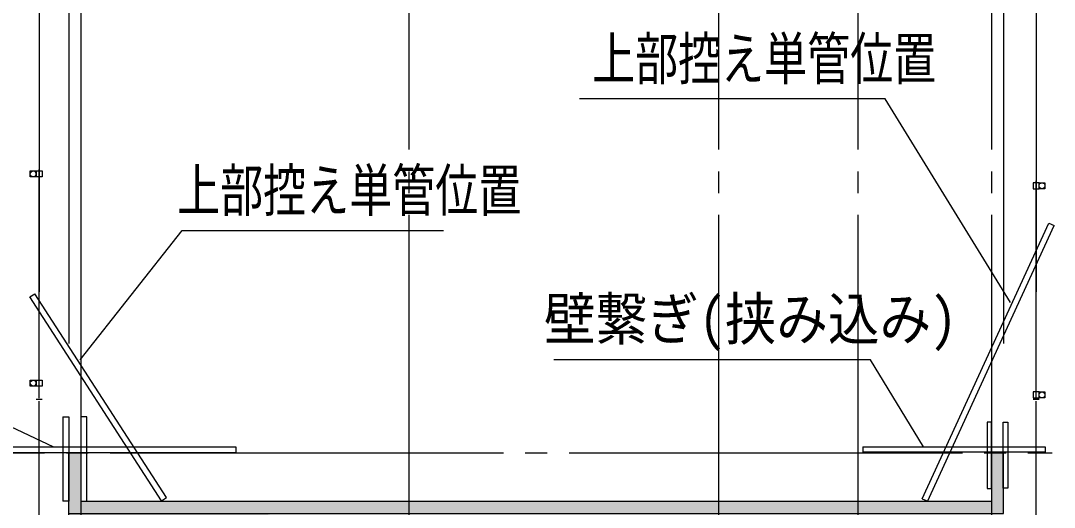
# Model space of a CAD drawing. Units: millimetres, scale not verified. Extents: x -36086 to 36581, y -25429 to 25491.
# Drawn here: x -24953 to -16439, y 8290 to 12303 of the extents above; entities that cross this region are included whole.
import ezdxf
from ezdxf.enums import TextEntityAlignment as Align

# ---------------------------------------------------------------- set-up
doc = ezdxf.new("R2010")
doc.units = ezdxf.units.MM
doc.header["$LTSCALE"] = 180
doc.linetypes.add('LONG_CHAIN', pattern=[21, 18, -1, 1, -1])
for name, color, linetype in [('0-0_基準芯', 7, 'Continuous'), ('0-1_外形線', 4, 'Continuous'), ('0-2_50', 7, 'Continuous'), ('0-4_単管', 5, 'Continuous'), ('0-D_64', 1, 'Continuous')]:
    doc.layers.add(name, color=color, linetype=linetype)
doc.styles.add('ＭＳ ゴシック', font='')
doc.styles.get('ＭＳ ゴシック').set_extended_font_data('MS Gothic')

msp = doc.modelspace()

# ---------------------------------------------------------------- linework, layer by layer
at = {"layer": '0-0_基準芯', "linetype": 'LONG_CHAIN'}
for p, q in [((-21756.5, 18260.5), (-21756.5, -6989.5)), ((-19206.5, 18260.5), (-19206.5, -6989.5)), ((-18056.5, 18260.5), (-18056.5, -6989.5)), ((-16956.5, 18260.5), (-16956.5, -6989.5)), ((-35556.5, 8740.5), (-16456.5, 8740.5))]:
    msp.add_line(p, q, dxfattribs=at)
at = {"layer": '0-0_基準芯'}
for p, q in [((-24556.5, 8740.5), (-24456.5, 8740.5)), ((-16956.5, 8743.2), (-16856.5, 8743.2)), ((-16956.5, 8740.5), (-16856.5, 8740.5))]:
    msp.add_line(p, q, dxfattribs=at)
at = {"layer": '0-0_基準芯', "color": 9}
for points in [[(-24456.5, 8740.5), (-24556.5, 7890.5), (-24556.5, 8740.5)], [(-24556.5, 7890.5), (-24456.5, 8740.5), (-24456.5, 8340.5)], [(-16856.5, 8240.5), (-16956.5, 8740.5), (-16856.5, 8740.5)], [(-16856.5, 8240.5), (-16956.5, 8340.5), (-16956.5, 8740.5)], [(-24556.5, 7890.5), (-24456.5, 8340.5), (-22856.5, 8240.5)], [(-22856.5, 8240.5), (-24456.5, 8340.5), (-16956.5, 8340.5)], [(-22856.5, 8240.5), (-16956.5, 8340.5), (-16856.5, 8240.5)]]:
    msp.add_solid(points, dxfattribs=at)
at = {"layer": '0-1_外形線'}
for p, q in [((-24556.5, 7890.5), (-24556.5, 8740.5)), ((-24456.5, 8740.5), (-24456.5, 8240.5)), ((-16956.5, 8740.5), (-16956.5, 8240.5)), ((-24456.5, 8340.5), (-16956.5, 8340.5))]:
    msp.add_line(p, q, dxfattribs=at)
msp.add_lwpolyline([(-24556.5, 8240.5), (-16856.5, 8240.5), (-16856.5, 8740.5)], dxfattribs=at)
at = {"layer": '0-2_50'}
for p, q in [((-24456.5, 18260.5), (-24456.5, -6989.5)), ((-24801.5, 14378.8), (-24801.5, 10066.5)), ((-24556.5, 14378.8), (-24556.5, 9640.5)), ((-16856.5, 14383), (-16856.5, 9640.5)), ((-16589.5, 14383), (-16589.5, 10066.5))]:
    msp.add_line(p, q, dxfattribs=at)
for points in [[(-16799.1, 9978.5), (-17831.4, 11658.3), (-20351.2, 11658.3)], [(-24463.3, 9506), (-23623.4, 10573.4), (-21471.1, 10573.4)], [(-24679.9, 8784.9), (-26257.2, 9529.7), (-29061.3, 9529.7)], [(-17516.5, 8788.6), (-17953.9, 9506), (-20561.2, 9506)]]:
    msp.add_lwpolyline(points, dxfattribs=at)
at = {"layer": '0-4_単管'}
for p, q in [((-24801.5, 9191.5), (-24801.5, 11076.3)), ((-24801.5, 9191.5), (-24801.5, 11076.3)), ((-24801.5, 9191.5), (-24801.5, 11076.3)), ((-24801.5, 9191.5), (-24801.5, 11076.3)), ((-24801.5, 9191.5), (-24801.5, 11076.3)), ((-24801.5, 9191.5), (-24801.5, 11076.3)), ((-24801.5, 9191.5), (-24801.5, 11076.3)), ((-24801.5, 9191.5), (-24801.5, 11076.3)), ((-16589.5, 9191.5), (-16589.5, 10981.3)), ((-16589.5, 9191.5), (-16589.5, 10981.3)), ((-16589.5, 9191.5), (-16589.5, 10981.3)), ((-16589.5, 9191.5), (-16589.5, 10981.3)), ((-16589.5, 9191.5), (-16589.5, 10981.3)), ((-16589.5, 9191.5), (-16589.5, 10981.3)), ((-16589.5, 9191.5), (-16589.5, 10981.3)), ((-16589.5, 9191.5), (-16589.5, 10981.3)), ((-16589.5, 9191.5), (-16589.5, 10981.3)), ((-16589.5, 9191.5), (-16589.5, 10981.3)), ((-16589.5, 9191.5), (-16589.5, 10981.3)), ((-16589.5, 9191.5), (-16589.5, 10981.3)), ((-16589.5, 10285.6), (-16589.5, 10941.9)), ((-17526.5, 8359.8), (-16483.7, 10632.6)), ((-17482.4, 8339.5), (-16439.1, 10613.3)), ((-16483.7, 10632.6), (-16439.1, 10613.3)), ((-24877.1, 10025.3), (-24836.2, 10051.6)), ((-23792.3, 8345), (-24877.1, 10025.3)), ((-24777.2, 9179), (-24825.8, 9179)), ((-24777.2, 9179), (-24825.8, 9179)), ((-24777.2, 9179), (-24825.8, 9179)), ((-24777.2, 9179), (-24825.8, 9179)), ((-24777.2, 9179), (-24825.8, 9179)), ((-24777.2, 9179), (-24825.8, 9179)), ((-24777.2, 9179), (-24825.8, 9179)), ((-24777.2, 9179), (-24825.8, 9179)), ((-24801.5, 5166.5), (-24801.5, 9166.5)), ((-24801.5, 5166.5), (-24801.5, 9166.5)), ((-24801.5, 5166.5), (-24801.5, 9166.5)), ((-24801.5, 5166.5), (-24801.5, 9166.5)), ((-24801.5, 5166.5), (-24801.5, 9166.5)), ((-24801.5, 5166.5), (-24801.5, 9166.5)), ((-24801.5, 5166.5), (-24801.5, 9166.5)), ((-24801.5, 5166.5), (-24801.5, 9166.5)), ((-16565.2, 9179), (-16613.8, 9179)), ((-16565.2, 9179), (-16613.8, 9179)), ((-16565.2, 9179), (-16613.8, 9179)), ((-16565.2, 9179), (-16613.8, 9179)), ((-16565.2, 9179), (-16613.8, 9179)), ((-16565.2, 9179), (-16613.8, 9179)), ((-16565.2, 9179), (-16613.8, 9179)), ((-16565.2, 9179), (-16613.8, 9179)), ((-16565.2, 9179), (-16613.8, 9179)), ((-16565.2, 9179), (-16613.8, 9179)), ((-16565.2, 9179), (-16613.8, 9179)), ((-16565.2, 9179), (-16613.8, 9179)), ((-16589.5, 5166.5), (-16589.5, 9166.5)), ((-16589.5, 5166.5), (-16589.5, 9166.5)), ((-16589.5, 5166.5), (-16589.5, 9166.5)), ((-16589.5, 5166.5), (-16589.5, 9166.5)), ((-16589.5, 5166.5), (-16589.5, 9166.5)), ((-16589.5, 5166.5), (-16589.5, 9166.5)), ((-16589.5, 5166.5), (-16589.5, 9166.5)), ((-16589.5, 5166.5), (-16589.5, 9166.5)), ((-16589.5, 5166.5), (-16589.5, 9166.5)), ((-16589.5, 5166.5), (-16589.5, 9166.5)), ((-16589.5, 5166.5), (-16589.5, 9166.5)), ((-16589.5, 5166.5), (-16589.5, 9166.5)), ((-17526.5, 8359.8), (-17481.9, 8340.5))]:
    msp.add_line(p, q, dxfattribs=at)
for points in [[(-24874.4, 11063.4), (-24825.8, 11063.4), (-24825.8, 11014.8), (-24874.4, 11014.8)], [(-24874.4, 11063.4), (-24825.8, 11063.4), (-24825.8, 11014.8), (-24874.4, 11014.8)], [(-24874.4, 11063.4), (-24825.8, 11063.4), (-24825.8, 11014.8), (-24874.4, 11014.8)], [(-24825.8, 11064.1), (-24777.2, 11064.1), (-24777.2, 11014.1), (-24825.8, 11014.1)], [(-24825.8, 11064.1), (-24777.2, 11064.1), (-24777.2, 11014.1), (-24825.8, 11014.1)], [(-24825.8, 11064.1), (-24777.2, 11064.1), (-24777.2, 11014.1), (-24825.8, 11014.1)], [(-16565.2, 10966.9), (-16613.8, 10966.9), (-16613.8, 10916.9), (-16565.2, 10916.9)], [(-16565.2, 10966.9), (-16613.8, 10966.9), (-16613.8, 10916.9), (-16565.2, 10916.9)], [(-16565.2, 10966.9), (-16613.8, 10966.9), (-16613.8, 10916.9), (-16565.2, 10916.9)], [(-16565.2, 10966.9), (-16613.8, 10966.9), (-16613.8, 10916.9), (-16565.2, 10916.9)], [(-16565.2, 10966.9), (-16613.8, 10966.9), (-16613.8, 10916.9), (-16565.2, 10916.9)], [(-16565.2, 10966.2), (-16516.6, 10966.2), (-16516.6, 10917.6), (-16565.2, 10917.6)], [(-16565.2, 10966.2), (-16516.6, 10966.2), (-16516.6, 10917.6), (-16565.2, 10917.6)], [(-16565.2, 10966.2), (-16516.6, 10966.2), (-16516.6, 10917.6), (-16565.2, 10917.6)], [(-16565.2, 10966.2), (-16516.6, 10966.2), (-16516.6, 10917.6), (-16565.2, 10917.6)], [(-16565.2, 10966.2), (-16516.6, 10966.2), (-16516.6, 10917.6), (-16565.2, 10917.6)], [(-24874.4, 9338.4), (-24825.8, 9338.4), (-24825.8, 9289.8), (-24874.4, 9289.8)], [(-24874.4, 9338.4), (-24825.8, 9338.4), (-24825.8, 9289.8), (-24874.4, 9289.8)], [(-24874.4, 9338.4), (-24825.8, 9338.4), (-24825.8, 9289.8), (-24874.4, 9289.8)], [(-24825.8, 9339.1), (-24777.2, 9339.1), (-24777.2, 9289.1), (-24825.8, 9289.1)], [(-24825.8, 9339.1), (-24777.2, 9339.1), (-24777.2, 9289.1), (-24825.8, 9289.1)], [(-24825.8, 9339.1), (-24777.2, 9339.1), (-24777.2, 9289.1), (-24825.8, 9289.1)], [(-16565.2, 9241.9), (-16613.8, 9241.9), (-16613.8, 9191.9), (-16565.2, 9191.9)], [(-16565.2, 9241.9), (-16613.8, 9241.9), (-16613.8, 9191.9), (-16565.2, 9191.9)], [(-16565.2, 9241.9), (-16613.8, 9241.9), (-16613.8, 9191.9), (-16565.2, 9191.9)], [(-16565.2, 9241.9), (-16613.8, 9241.9), (-16613.8, 9191.9), (-16565.2, 9191.9)], [(-16565.2, 9241.9), (-16613.8, 9241.9), (-16613.8, 9191.9), (-16565.2, 9191.9)], [(-16565.2, 9241.2), (-16516.6, 9241.2), (-16516.6, 9192.6), (-16565.2, 9192.6)], [(-16565.2, 9241.2), (-16516.6, 9241.2), (-16516.6, 9192.6), (-16565.2, 9192.6)], [(-16565.2, 9241.2), (-16516.6, 9241.2), (-16516.6, 9192.6), (-16565.2, 9192.6)], [(-16565.2, 9241.2), (-16516.6, 9241.2), (-16516.6, 9192.6), (-16565.2, 9192.6)], [(-16565.2, 9241.2), (-16516.6, 9241.2), (-16516.6, 9192.6), (-16565.2, 9192.6)]]:
    msp.add_lwpolyline(points, close=True, dxfattribs=at)
msp.add_lwpolyline([(-23792.3, 8345), (-23751.5, 8371.4), (-24836.2, 10051.6)], dxfattribs=at)
for centre in [(-24850.1, 11039.1), (-24850.1, 11039.1), (-24850.1, 11039.1), (-16540.9, 10941.9), (-16540.9, 10941.9), (-16540.9, 10941.9), (-16540.9, 10941.9), (-16540.9, 10941.9), (-24850.1, 9314.1), (-24850.1, 9314.1), (-24850.1, 9314.1), (-16540.9, 9216.9), (-16540.9, 9216.9), (-16540.9, 9216.9), (-16540.9, 9216.9), (-16540.9, 9216.9)]:
    msp.add_circle(centre, 24.3, dxfattribs=at)
at = {"layer": '0-D_64'}
for p, q in [((-24605.1, 9035.8), (-24605.1, 8340.5)), ((-24605.1, 9035.8), (-24556.5, 9035.8)), ((-24556.5, 9035.8), (-24556.5, 8340.5)), ((-18015.7, 8790), (-16515.7, 8790)), ((-18015.7, 8790), (-18015.7, 8744.5)), ((-16515.7, 8790), (-16515.7, 8744.5)), ((-25181.9, 8741.4), (-23181.9, 8741.4)), ((-16515.7, 8744.5), (-18015.7, 8744.5)), ((-24556.5, 8340.5), (-24605.1, 8340.5))]:
    msp.add_line(p, q, dxfattribs=at)
for points in [[(-24456.5, 8340.5), (-24407.1, 8340.5), (-24407.1, 9035.8), (-24456.5, 9035.8)], [(-16957, 8991.4), (-16993.6, 8991.4), (-16993.6, 8444.1), (-16957, 8444.1)], [(-16859.3, 8991.4), (-16822.7, 8991.4), (-16822.7, 8448.2), (-16859.3, 8448.2)]]:
    msp.add_lwpolyline(points, close=True, dxfattribs=at)
msp.add_lwpolyline([(-25181.9, 8790), (-23181.9, 8790), (-23181.9, 8741.4)], dxfattribs=at)

# ---------------------------------------------------------------- texts
at = {"layer": '0-2_50', "style": 'ＭＳ ゴシック'}
for s, width, p in [('上部控え単管位置', 0.75, (-20246.7, 11713)), ('上部控え単管位置', 0.75, (-23664.6, 10627.3)), ('壁繋ぎ(挟み込み)', 0.9, (-20642.4, 9567))]:
    msp.add_text(s, height=346.4, dxfattribs=dict(at, width=width)).set_placement(p, align=Align.BOTTOM_LEFT)

doc.saveas('drawing.dxf')
